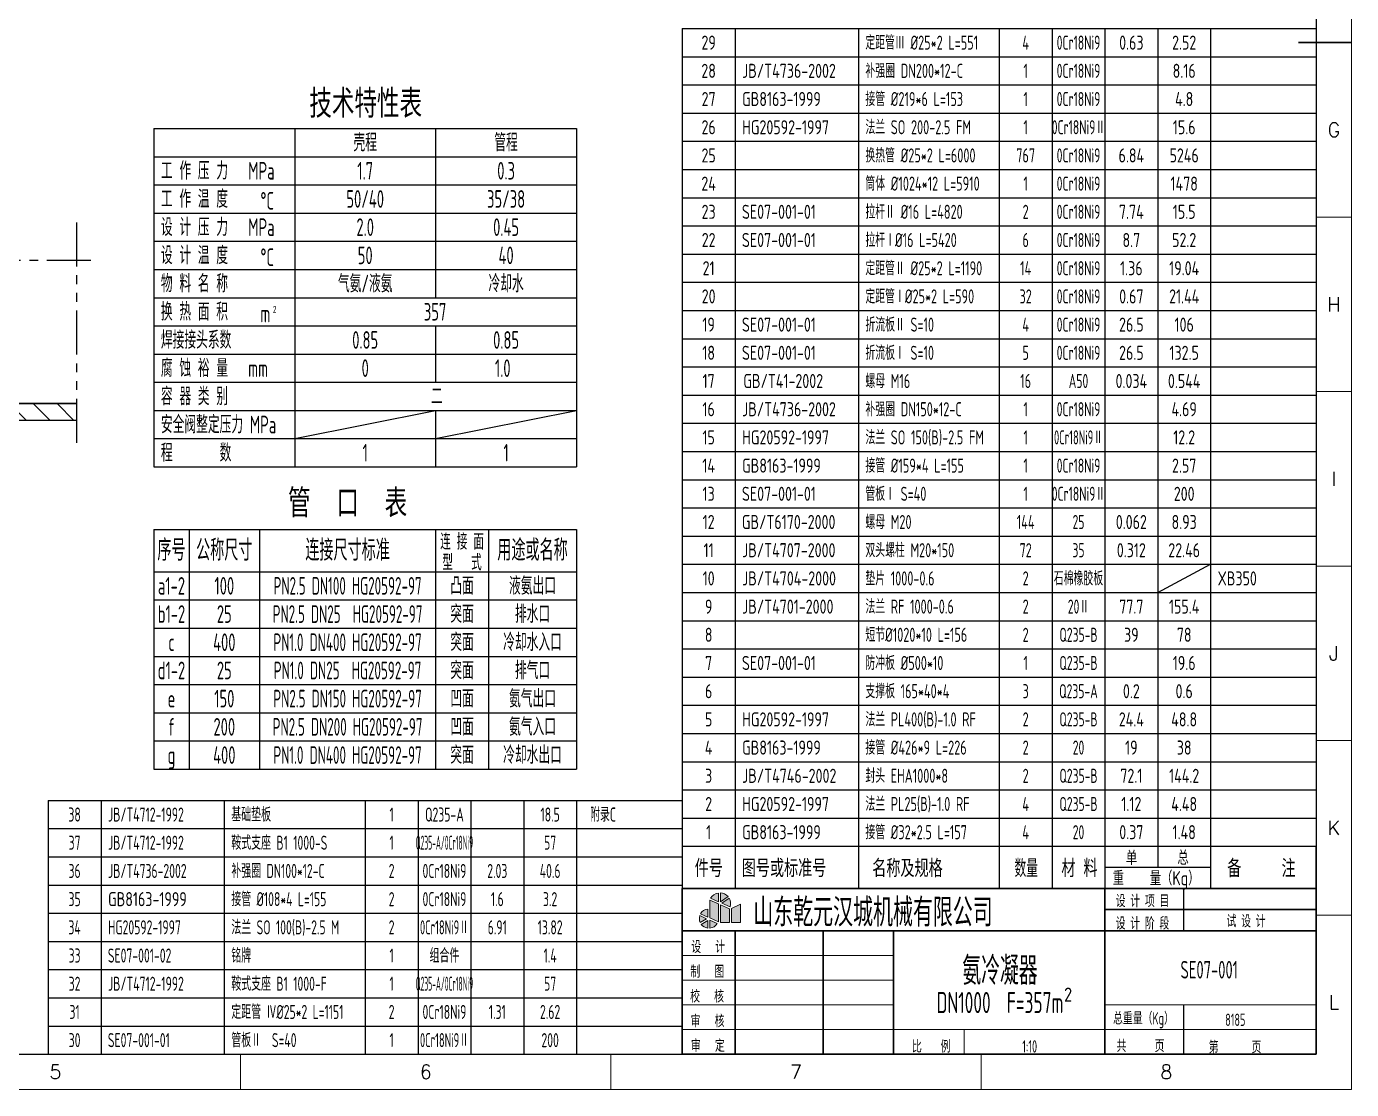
# Model space of a CAD drawing. Header units: millimetres. Extents: x -250 to 8160, y -100 to 5840.
# Drawn here: x 4398 to 8160, y -100 to 2916 of the extents above; entities that cross this region are included whole.
import ezdxf
from ezdxf.enums import TextEntityAlignment as Align

# ---------------------------------------------------------------- set-up
doc = ezdxf.new("R2010")
doc.units = ezdxf.units.MM
doc.header["$LTSCALE"] = 100
doc.linetypes.add('PHANTOM', pattern=[2.5, 1.25, -0.25, 0.25, -0.25, 0.25, -0.25])
for name, color, linetype, lineweight in [('1轮廓实线层', 7, 'Continuous', 30), ('2细线层', 4, 'Continuous', 20), ('5剖面线层', 2, 'Continuous', 20), ('7标注层', 4, 'Continuous', 20)]:
    doc.layers.add(name, color=color, linetype=linetype, lineweight=lineweight)
for name, color, linetype in [('6文字层', 3, 'Continuous'), ('9双点划线层', 6, 'PHANTOM'), ('CONTOUR', 7, 'Continuous'), ('图框层', 7, 'Continuous')]:
    doc.layers.add(name, color=color, linetype=linetype)
doc.styles.add('PC_TEXTSTYLE', font='isocp.shx', dxfattribs={"width": 0.8, "bigfont": 'hzfs.shx'})
doc.styles.add('TH_GBDIM', font='romans.shx', dxfattribs={"width": 0.8, "bigfont": 'gbcbig.shx'})
doc.styles.add('工程字', font='gbenor.shx', dxfattribs={"bigfont": 'gbcbig.shx'})

# ---------------------------------------------------------------- blocks, each defined once
blk = doc.blocks.new('PC_TITLE_BLOCK')
at = {"layer": '5剖面线层'}
h = blk.add_hatch(color=256, dxfattribs=at)
h.paths.add_polyline_path([(-171.95, 44.24), (-169.72, 43.28), (-169.72, 45.73, 0.237327)])
h.paths.add_polyline_path([(-169.16, 43.28), (-166.98, 44.73, 0.210527), (-169.16, 45.76)])
h.paths.add_polyline_path([(-168.72, 42.87), (-166.39, 41.85, 0.210721), (-166.63, 44.24)])
h.paths.add_polyline_path([(-166.58, 41.28), (-169.16, 42.42), (-169.16, 37.36), (-166.58, 37.36)])
h.paths.add_polyline_path([(-163.46, 42.57), (-165.99, 41.37), (-165.99, 37.37), (-163.46, 37.37)])
h.paths.add_polyline_path([(-169.72, 42.64), (-172.15, 43.69), (-172.15, 38.7), (-169.72, 37.56)])
h.paths.add_polyline_path([(-172.15, 38.05), (-172.15, 35.8, 0.24201), (-170.09, 37.08)])
h.paths.add_polyline_path([(-172.77, 37.93), (-174.6, 36.84, 0.207441), (-172.77, 35.81)])
h.paths.add_polyline_path([(-174.99, 39.32, 0.19164), (-174.91, 37.36), (-173.09, 38.43)])
h.paths.add_polyline_path([(-172.77, 41.2, 0.241448), (-174.79, 39.87), (-172.77, 38.93)])
for p, q in [((-37.6, 35), (-37.6, 47)), ((-37.6, 0), (-37.6, 14))]:
    blk.add_line(p, q)
at = {"layer": '1轮廓实线层'}
for p, q in [((0, 47), (-180, 47)), ((-180, 0), (-180, 47)), ((-60.02, 41.03), (-0.02, 41.03)), ((-180.07, 35), (-60.07, 35)), ((-165, 0), (-165, 35)), ((-140.01, 0), (-140.01, 35)), ((-120, 0), (-120, 35)), ((-60, 35), (0, 35)), ((-180, 0), (0, 0))]:
    blk.add_line(p, q, dxfattribs=at)
at = {"layer": '1轮廓实线层', "color": 7}
blk.add_line((-60, 0), (-60, 47), dxfattribs=at)
at = {"layer": '2细线层'}
for p, q in [((-179.86, 28), (-119.86, 28)), ((-180, 21), (-120, 21)), ((-180, 14), (-120, 14)), ((-60, 14), (0, 14)), ((-180, 7), (-120, 7)), ((-120, 7), (0, 7)), ((-100, 0), (-100, 7))]:
    blk.add_line(p, q, dxfattribs=at)
at = {"layer": '5剖面线层'}
for p, q in [((-169.72, 45.73), (-169.72, 43.28)), ((-169.16, 43.28), (-169.16, 45.76)), ((-172.15, 43.69), (-169.72, 42.64)), ((-172.15, 38.7), (-172.15, 43.69)), ((-171.95, 44.24), (-169.72, 43.28)), ((-169.72, 42.64), (-169.72, 37.56)), ((-169.17, 42.43), (-166.58, 41.28)), ((-169.16, 43.28), (-166.98, 44.73)), ((-169.16, 37.36), (-169.16, 42.42)), ((-168.72, 42.87), (-166.63, 44.24)), ((-168.72, 42.87), (-166.39, 41.85)), ((-163.46, 42.57), (-165.99, 41.37)), ((-163.46, 37.37), (-163.46, 42.57)), ((-173.09, 38.43), (-174.99, 39.32)), ((-173.09, 38.43), (-174.91, 37.36)), ((-172.77, 38.93), (-174.79, 39.87)), ((-172.77, 37.93), (-174.6, 36.84)), ((-172.77, 38.93), (-172.77, 41.2)), ((-172.77, 35.81), (-172.77, 37.93)), ((-169.72, 37.56), (-172.15, 38.7)), ((-172.15, 35.79), (-172.15, 38.05)), ((-170.09, 37.08), (-172.15, 38.05)), ((-166.58, 41.28), (-166.58, 37.36)), ((-165.99, 41.37), (-165.99, 37.37)), ((-166.58, 37.36), (-169.16, 37.36)), ((-165.99, 37.37), (-163.46, 37.37))]:
    blk.add_line(p, q, dxfattribs=at)
for centre, radius, start, end in [((-169.35, 42.77), 2.98, 97.0583, 150.4617), ((-169.23, 42.77), 2.98, 41.0986, 88.6534), ((-169.23, 42.77), 2.98, 341.9316, 29.5289), ((-172.49, 38.44), 2.65, 160.7207, 204.1153), ((-172.49, 38.56), 2.65, 96.0299, 150.3266), ((-172.49, 38.44), 2.65, 217.1173, 263.9943), ((-172.37, 38.44), 2.65, 274.7567, 329.1751)]:
    blk.add_arc(centre, radius, start, end, dxfattribs=at)
at = {"layer": '图框层'}
blk.add_line((0, 0), (0, 47), dxfattribs=at)
at = {"layer": '6文字层', "style": 'PC_TEXTSTYLE', "width": 0.667}
for s, p in [('设 计 项 目', (-49.33, 43.64)), ('设 计 阶 段', (-49.33, 37.31)), (' 设   计 ', (-172.64, 30.62)), (' 制   图 ', (-172.88, 23.61)), (' 校   核 ', (-172.95, 16.61)), (' 审   核 ', (-172.8, 9.61)), (' 总重量（Kg） ', (-49.06, 9.87)), (' 审   定 ', (-172.71, 2.61)), (' 比    例 ', (-109.31, 2.37)), ('共      页', (-49.89, 2.5)), ('第       页', (-23.06, 2.19))]:
    blk.add_text(s, height=3.5, dxfattribs=at).set_placement(p, align=Align.MIDDLE)
at = {"layer": '6文字层', "style": 'PC_TEXTSTYLE', "width": 0.708}
blk.add_text('山东乾元汉城机械有限公司 ', height=8, dxfattribs=at).set_placement((-159.82, 36.22))
at = {"layer": '6文字层', "style": 'PC_TEXTSTYLE', "flags": 8}
for tag, rotation, width, p, p2 in [('设计项目 ', 359.9641, 1.789441, (-34.08, 42.42), (-3.74, 42.4)), ('设计阶段', 359.658, 1.844678, (-34.08, 36.07), (-5.81, 35.9))]:
    blk.add_attdef(tag, text='', height=3.5, rotation=rotation, dxfattribs=dict(at, width=width)).set_placement(p, p2, align=Align.FIT)
for tag, height, width, p, p2 in [('设计者', 3.5, 0.607439, (-156.46, 28.15), (-149.43, 28.15)), ('设计日期', 3.5, 0.456538, (-133.53, 28.12), (-126.51, 28.12)), ('图样名称', 8, 1.398492, (-114.56, 19.69), (-65.04, 19.69)), ('图样代号', 5, 2.240461, (-55.02, 21.47), (-5.75, 21.47)), ('制图者', 3.5, 0.607439, (-156.6, 21.15), (-149.57, 21.15)), ('制图日期', 3.5, 0.456538, (-133.68, 21.13), (-126.65, 21.13)), ('校核者', 3.5, 0.607439, (-156.6, 14.15), (-149.57, 14.15)), ('校核日期', 3.5, 0.456538, (-133.68, 14.13), (-126.65, 14.13)), ('公称直径', 6, 1.876433, (-114.56, 11.66), (-65.04, 11.66)), ('重量', 3.5, 1.550325, (-28.95, 8.02), (-17.04, 8.02)), ('审核者', 3.5, 0.607439, (-156.6, 7.15), (-149.57, 7.15)), ('审核日期', 3.5, 0.456538, (-133.68, 7.13), (-126.65, 7.13)), ('审定者', 3.5, 0.607439, (-156.6, 0.15), (-149.57, 0.15)), ('批准日期', 3.5, 0.456538, (-133.68, 0.13), (-126.65, 0.13)), ('比例', 3.5, 1.526185, (-87.07, 0.46), (-75.65, 0.46)), ('共几页', 3.5, 0.619588, (-52.96, 0.13), (-45.93, 0.13))]:
    blk.add_attdef(tag, text='', height=height, dxfattribs=dict(at, width=width)).set_placement(p, p2, align=Align.FIT)
at = {"layer": '6文字层', "color": 3, "style": 'PC_TEXTSTYLE', "width": 0.628057, "flags": 8}
blk.add_attdef('第几页', text='', height=3.5, dxfattribs=at).set_placement((-26.34, -0.06), (-19.22, -0.06), align=Align.FIT)

msp = doc.modelspace()

# ---------------------------------------------------------------- hatches: boundary and pattern name
at = {"layer": '5剖面线层'}
h = msp.add_hatch(dxfattribs=at)
h.set_pattern_fill('ANSI31', color=256, scale=15, angle=90, style=0)
h.paths.add_polyline_path([(4074.35, 1845), (4074.35, 1798.03), (4541, 1798.03), (4541, 1845)])

# ---------------------------------------------------------------- linework, layer by layer
at = {"layer": '1轮廓实线层'}
msp.add_line((8160, 2870), (8010, 2870), dxfattribs=at)
at = {"layer": '2细线层'}
for p, q in [((8160, 5840), (8160, -100)), ((8160, 2870), (8060, 2870)), ((8160, 2375), (8060, 2375)), ((8160, 1880), (8060, 1880)), ((8160, 1385), (8060, 1385)), ((8160, 890), (8060, 890)), ((8160, 395), (8060, 395)), ((5006.25, -100), (5006.25, 0)), ((6057.5, -100), (6057.5, 0)), ((7108.75, -100), (7108.75, 0)), ((-250, -100), (8160, -100)), ((8160, -100), (8060, -100))]:
    msp.add_line(p, q, dxfattribs=at)
at = {"layer": '6文字层', "color": 7}
for p, q in [((6260, 2909.97, 0), (6260, 589.97, 0)), ((4760, 2626.43), (5960, 2626.43)), ((4760, 2626.43), (4760, 1666.43)), ((5960, 2626.43), (5960, 1666.43)), ((8060, 2429.97, 0), (8060, 589.97, 0)), ((4760, 1666.43), (5960, 1666.43)), ((4760, 1488.84), (5960, 1488.84)), ((4760, 1488.84), (4760, 808.84)), ((5960, 1488.84), (5960, 808.84)), ((6260, 1040), (6260, 0)), ((4760, 808.84), (5960, 808.84)), ((4460, 720), (4460, 0)), ((4460, 720), (6260, 720)), ((4460, 0), (6260, 0))]:
    msp.add_line(p, q, dxfattribs=at)
at = {"layer": '6文字层', "color": 4}
for p, q in [((6260, 2909.97, 0), (8060, 2909.97, 0)), ((6410, 2909.97, 0), (6410, 469.97, 0)), ((6760, 2909.97, 0), (6760, 469.97, 0)), ((7160, 2909.97, 0), (7160, 469.97, 0)), ((7310, 2909.97, 0), (7310, 469.97, 0)), ((7460, 2909.97, 0), (7460, 589.97, 0)), ((7610, 2909.97, 0), (7610, 589.97, 0)), ((7760, 2909.97, 0), (7760, 589.97, 0)), ((6260, 2829.97, 0), (8060, 2829.97, 0)), ((6260, 2749.97, 0), (8060, 2749.97, 0)), ((6260, 2669.97, 0), (8060, 2669.97, 0)), ((5160, 2626.43), (5160, 1666.43)), ((5560, 2626.43), (5560, 2146.43)), ((6260, 2589.97, 0), (8060, 2589.97, 0)), ((4760, 2546.43), (5960, 2546.43)), ((4760, 2466.43), (5960, 2466.43)), ((6260, 2429.97, 0), (8060, 2429.97, 0)), ((4760, 2386.43), (5960, 2386.43)), ((6260, 2349.97, 0), (8060, 2349.97, 0)), ((4760, 2306.43), (5960, 2306.43)), ((6260, 2269.97, 0), (8060, 2269.97, 0)), ((4760, 2226.43), (5960, 2226.43)), ((6260, 2189.97, 0), (8060, 2189.97, 0)), ((4760, 2146.43), (5960, 2146.43)), ((6260, 2109.97, 0), (8060, 2109.97, 0)), ((4760, 2066.43), (5960, 2066.43)), ((5560, 2066.43), (5560, 1906.43)), ((6260, 2029.97, 0), (8060, 2029.97, 0)), ((4760, 1986.43), (5960, 1986.43)), ((6260, 1949.97, 0), (8060, 1949.97, 0)), ((4760, 1906.43), (5960, 1906.43)), ((6260, 1869.97, 0), (8060, 1869.97, 0)), ((4760, 1826.43), (5960, 1826.43)), ((5160, 1746.43), (5560, 1826.43)), ((5560, 1826.43), (5560, 1666.43)), ((5560, 1746.43), (5960, 1826.43)), ((6260, 1789.97, 0), (8060, 1789.97, 0)), ((4760, 1746.43), (5960, 1746.43)), ((6260, 1709.97, 0), (8060, 1709.97, 0)), ((6260, 1629.97, 0), (8060, 1629.97, 0)), ((6260, 1549.97, 0), (8060, 1549.97, 0)), ((4860, 1488.84), (4860, 808.84)), ((5060, 1488.84), (5060, 808.84)), ((5560, 1488.84), (5560, 808.84)), ((5710, 1488.84), (5710, 808.84)), ((6260, 1469.97, 0), (8060, 1469.97, 0)), ((4760, 1368.84), (5960, 1368.84)), ((6260, 1389.97, 0), (8060, 1389.97, 0)), ((7610, 1309.97, 0), (7760, 1389.97, 0)), ((4760, 1288.84), (5960, 1288.84)), ((6260, 1309.97, 0), (8060, 1309.97, 0)), ((4760, 1208.84), (5960, 1208.84)), ((6260, 1229.97, 0), (8060, 1229.97, 0)), ((4760, 1128.84), (5960, 1128.84)), ((6260, 1149.97, 0), (8060, 1149.97, 0)), ((6260, 1069.97, 0), (8060, 1069.97, 0)), ((4760, 1048.84), (5960, 1048.84)), ((6260, 989.97, 0), (8060, 989.97, 0)), ((4760, 968.84), (5960, 968.84)), ((6260, 909.97, 0), (8060, 909.97, 0)), ((4760, 888.84), (5960, 888.84)), ((6260, 829.97, 0), (8060, 829.97, 0)), ((4610, 720), (4610, 0)), ((4960, 720), (4960, 0)), ((5360, 720), (5360, 0)), ((5510, 720), (5510, 0)), ((5660, 720), (5660, 0)), ((5810, 720), (5810, 0)), ((5960, 720), (5960, 0)), ((6260, 749.97, 0), (8060, 749.97, 0)), ((4460, 640), (6260, 640)), ((6260, 669.97, 0), (8060, 669.97, 0)), ((6260, 589.97, 0), (8060, 589.97, 0)), ((7460, 589.97, 0), (7460, 469.97, 0)), ((7610, 589.97, 0), (7610, 529.97, 0)), ((7760, 589.97, 0), (7760, 469.97, 0)), ((4460, 560), (6260, 560)), ((7760, 529.97, 0), (7460, 529.97, 0)), ((4460, 480), (6260, 480)), ((4460, 400), (6260, 400)), ((4460, 320), (6260, 320)), ((4460, 240), (6260, 240)), ((4460, 160), (6260, 160)), ((4460, 80), (6260, 80)), ((4460, 0), (6260, 0))]:
    msp.add_line(p, q, dxfattribs=at)
at = {"layer": '6文字层', "color": 130}
msp.add_line((6260, 2509.97, 0), (8060, 2509.97, 0), dxfattribs=at)
at = {"layer": '6文字层'}
msp.add_line((8060, 469.97, 0), (8060, 589.97, 0), dxfattribs=at)
at = {"layer": '7标注层'}
msp.add_lwpolyline([(4074.35, 1845), (4541, 1845), (4541, 1798.03), (4074.35, 1798.03)], close=True, dxfattribs=at)
at = {"layer": '9双点划线层'}
for p, q in [((4541, 1734.84), (4541, 2375.51)), ((4581.56, 2251.89), (3347.36, 2251.89))]:
    msp.add_line(p, q, dxfattribs=at)
at = {"layer": 'CONTOUR'}
for p, q in [((4541, 1846.03), (4026.56, 1846.03)), ((4541, 1798.03), (4074.35, 1798.03))]:
    msp.add_line(p, q, dxfattribs=at)
at = {"layer": '图框层'}
for p in [(8060, 5740), (0, 0)]:
    msp.add_line(p, (8060, 0), dxfattribs=at)

# ---------------------------------------------------------------- block references
ref = msp.add_blockref('PC_TITLE_BLOCK', (8060, 0), dxfattribs=dict(at, xscale=10, yscale=10, zscale=10))
ref.add_attrib('重量', '8185', dxfattribs={"layer": '6文字层', "height": 35, "style": 'PC_TEXTSTYLE', "width": 0.667}).set_placement((7830.08, 80.19), align=Align.CENTER)
ref.add_attrib('图样代号', 'SE07-001', dxfattribs={"layer": '6文字层', "height": 50, "style": 'PC_TEXTSTYLE', "width": 0.667}).set_placement((7756.13, 214.72), align=Align.CENTER)
ref.add_attrib('比例', '1:10', dxfattribs={"layer": '6文字层', "height": 35, "style": 'PC_TEXTSTYLE', "width": 0.667}).set_placement((7246.39, 4.61), align=Align.CENTER)
ref.add_attrib('图样名称', '氨冷凝器', dxfattribs={"layer": '6文字层', "height": 80, "style": 'PC_TEXTSTYLE', "width": 0.667}).set_placement((7161.99, 196.9), align=Align.CENTER)
ref.add_attrib('设计阶段', '试 设 计', dxfattribs={"layer": '6文字层', "height": 35, "rotation": 359.658, "style": 'PC_TEXTSTYLE', "width": 0.667}).set_placement((7860.55, 359.87), align=Align.CENTER)
ref.add_attrib('公称直径', 'DN1000  F=357m', dxfattribs={"layer": '6文字层', "height": 60, "style": 'PC_TEXTSTYLE', "width": 0.667}).set_placement((7161.99, 116.6), align=Align.CENTER)

# ---------------------------------------------------------------- texts
at = {"layer": '6文字层', "style": 'PC_TEXTSTYLE'}
for s, height, width, p in [('29', 40, 0.8, (6335, 2869.97, 0)), ('4', 40, 0.7, (7235, 2869.97, 0)), ('0Cr18Ni9', 40, 0.667, (7385, 2869.97, 0)), ('0.63', 40, 0.8, (7535, 2869.97, 0)), ('2.52', 40, 0.8, (7685, 2869.97, 0)), ('28', 40, 0.8, (6335, 2789.97, 0)), ('1', 40, 0.7, (7235, 2789.97, 0)), ('0Cr18Ni9', 40, 0.667, (7385, 2789.97, 0)), ('8.16', 40, 0.8, (7685, 2789.97, 0)), ('技术特性表', 80, 0.8, (5361.38, 2696.65)), ('27', 40, 0.8, (6335, 2709.97, 0)), ('1', 40, 0.7, (7235, 2709.97, 0)), ('0Cr18Ni9', 40, 0.667, (7385, 2709.97, 0)), ('4.8', 40, 0.8, (7685, 2709.97, 0)), ('26', 40, 0.8, (6335, 2629.97, 0)), ('1', 40, 0.7, (7235, 2629.97, 0)), ('0Cr18Ni9Ⅱ', 40, 0.667, (7385, 2629.97, 0)), ('15.6', 40, 0.8, (7685, 2629.97, 0)), ('壳程', 50, 0.667, (5360, 2586.43)), ('管程', 50, 0.667, (5760, 2586.43)), ('25', 40, 0.8, (6335, 2549.97, 0)), ('767', 40, 0.7, (7235, 2549.97, 0)), ('0Cr18Ni9', 40, 0.667, (7385, 2549.97, 0)), ('6.84', 40, 0.8, (7535, 2549.97, 0)), ('5246', 40, 0.8, (7685, 2549.97, 0)), ('1.7', 50, 0.667, (5360, 2506.43)), ('0.3', 50, 0.667, (5760, 2506.43)), ('24', 40, 0.8, (6335, 2469.97, 0)), ('1', 40, 0.7, (7235, 2469.97, 0)), ('0Cr18Ni9', 40, 0.667, (7385, 2469.97, 0)), ('1478', 40, 0.8, (7685, 2469.97, 0)), ('50/40', 50, 0.667, (5360, 2426.43)), ('35/38', 50, 0.667, (5760, 2426.43)), ('23', 40, 0.8, (6335, 2389.97, 0)), ('2', 40, 0.7, (7235, 2389.97, 0)), ('0Cr18Ni9', 40, 0.667, (7385, 2389.97, 0)), ('7.74', 40, 0.8, (7535, 2389.97, 0)), ('15.5', 40, 0.8, (7685, 2389.97, 0)), ('2.0', 50, 0.667, (5360, 2346.43)), ('0.45', 50, 0.667, (5760, 2346.43)), ('22', 40, 0.8, (6335, 2309.97, 0)), ('6', 40, 0.7, (7235, 2309.97, 0)), ('0Cr18Ni9', 40, 0.667, (7385, 2309.97, 0)), ('8.7', 40, 0.8, (7535, 2309.97, 0)), ('52.2', 40, 0.8, (7685, 2309.97, 0)), ('50', 50, 0.667, (5360, 2266.43)), ('40', 50, 0.667, (5760, 2266.43)), ('21', 40, 0.8, (6335, 2229.97, 0)), ('14', 40, 0.7, (7235, 2229.97, 0)), ('0Cr18Ni9', 40, 0.667, (7385, 2229.97, 0)), ('1.36', 40, 0.8, (7535, 2229.97, 0)), ('19.04', 40, 0.8, (7685, 2229.97, 0)), ('气氨/液氨', 50, 0.667, (5360, 2186.43)), ('冷却水', 50, 0.667, (5760, 2186.43)), ('20', 40, 0.8, (6335, 2149.97, 0)), ('32', 40, 0.7, (7235, 2149.97, 0)), ('0Cr18Ni9', 40, 0.667, (7385, 2149.97, 0)), ('0.67', 40, 0.8, (7535, 2149.97, 0)), ('21.44', 40, 0.8, (7685, 2149.97, 0)), ('357', 50, 0.667, (5558.42, 2106.43)), ('19', 40, 0.8, (6335, 2069.97, 0)), ('4', 40, 0.7, (7235, 2069.97, 0)), ('0Cr18Ni9', 40, 0.667, (7385, 2069.97, 0)), ('26.5', 40, 0.8, (7535, 2069.97, 0)), ('106', 40, 0.8, (7685, 2069.97, 0)), ('0.85', 50, 0.667, (5360, 2026.43)), ('0.85', 50, 0.667, (5760, 2026.43)), ('18', 40, 0.8, (6335, 1989.97, 0)), ('5', 40, 0.7, (7235, 1989.97, 0)), ('0Cr18Ni9', 40, 0.667, (7385, 1989.97, 0)), ('26.5', 40, 0.8, (7535, 1989.97, 0)), ('132.5', 40, 0.8, (7685, 1989.97, 0)), ('0', 50, 0.667, (5360, 1946.43)), ('1.0 ', 50, 0.667, (5760, 1946.43)), ('17', 40, 0.8, (6335, 1909.97, 0)), ('16', 40, 0.7, (7235, 1909.97, 0)), ('A50', 40, 0.667, (7385, 1909.97, 0)), ('0.034', 40, 0.8, (7535, 1909.97, 0)), ('0.544', 40, 0.8, (7685, 1909.97, 0)), ('二', 50, 0.667, (5563.04, 1866.43)), ('16', 40, 0.8, (6335, 1829.97, 0)), ('1', 40, 0.7, (7235, 1829.97, 0)), ('0Cr18Ni9', 40, 0.667, (7385, 1829.97, 0)), ('4.69', 40, 0.8, (7685, 1829.97, 0)), ('15', 40, 0.8, (6335, 1749.97, 0)), ('1', 40, 0.7, (7235, 1749.97, 0)), ('0Cr18Ni9Ⅱ', 40, 0.6, (7385, 1749.97, 0)), ('12.2', 40, 0.8, (7685, 1749.97, 0)), ('1', 50, 0.667, (5360, 1706.43)), ('1', 50, 0.667, (5760, 1706.43)), ('14', 40, 0.8, (6335, 1669.97, 0)), ('1', 40, 0.7, (7235, 1669.97, 0)), ('0Cr18Ni9', 40, 0.667, (7385, 1669.97, 0)), ('2.57', 40, 0.8, (7685, 1669.97, 0)), ('管  口  表', 80, 0.8, (5310, 1563.25)), ('13', 40, 0.8, (6335, 1589.97, 0)), ('1', 40, 0.7, (7235, 1589.97, 0)), ('0Cr18Ni9Ⅱ', 40, 0.667, (7385, 1589.97, 0)), ('200', 40, 0.8, (7685, 1589.97, 0)), ('12', 40, 0.8, (6335, 1509.97, 0)), ('144', 40, 0.7, (7235, 1509.97, 0)), ('25', 40, 0.667, (7385, 1509.97, 0)), ('0.062', 40, 0.8, (7535, 1509.97, 0)), ('8.93', 40, 0.8, (7685, 1509.97, 0)), ('连 接 面', 45, 0.667, (5635, 1454.03)), ('用途或名称', 60, 0.667, (5835, 1430.34)), ('序号', 60, 0.667, (4810, 1430.34)), ('公称尺寸', 60, 0.667, (4960, 1430.34)), ('连接尺寸标准', 60, 0.667, (5310, 1430.34)), ('11', 40, 0.8, (6335, 1429.97, 0)), ('72', 40, 0.7, (7235, 1429.97, 0)), ('35', 40, 0.667, (7385, 1429.97, 0)), ('0.312', 40, 0.8, (7535, 1429.97, 0)), ('22.46', 40, 0.8, (7685, 1429.97, 0)), ('型   式', 45, 0.667, (5635, 1395.38)), ('凸面', 50, 0.667, (5635, 1328.84)), ('液氨出口', 50, 0.667, (5835, 1328.84)), ('10', 40, 0.8, (6335, 1349.97, 0)), ('2', 40, 0.7, (7235, 1349.97, 0)), ('石棉橡胶板', 40, 0.667, (7385, 1349.97, 0)), ('a1-2', 50, 0.667, (4810, 1328.84)), ('100', 50, 0.667, (4960, 1328.84)), ('PN2.5 DN100 HG20592-97', 50, 0.6, (5310, 1328.84)), ('突面', 50, 0.667, (5635, 1248.84)), ('排水口', 50, 0.667, (5835, 1248.84)), ('9', 40, 0.8, (6335, 1269.97, 0)), ('2', 40, 0.7, (7235, 1269.97, 0)), ('20Ⅱ', 40, 0.667, (7385, 1269.97, 0)), ('77.7', 40, 0.8, (7535, 1269.97, 0)), ('155.4', 40, 0.8, (7685, 1269.97, 0)), ('b1-2', 50, 0.667, (4810, 1248.84)), ('25', 50, 0.667, (4960, 1248.84)), ('PN2.5 DN25  HG20592-97', 50, 0.6, (5310, 1248.84)), ('8', 40, 0.8, (6335, 1189.97, 0)), ('2', 40, 0.7, (7235, 1189.97, 0)), ('Q235-B', 40, 0.667, (7385, 1189.97, 0)), ('39', 40, 0.8, (7535, 1189.97, 0)), ('78', 40, 0.8, (7685, 1189.97, 0)), ('c', 50, 0.667, (4810, 1168.84)), ('400', 50, 0.667, (4960, 1168.84)), ('PN1.0 DN400 HG20592-97', 50, 0.6, (5310, 1168.84)), ('突面', 50, 0.667, (5635, 1168.84)), ('冷却水入口', 50, 0.667, (5835, 1168.84)), ('7', 40, 0.8, (6335, 1109.97, 0)), ('1', 40, 0.7, (7235, 1109.97, 0)), ('Q235-B', 40, 0.667, (7385, 1109.97, 0)), ('19.6', 40, 0.8, (7685, 1109.97, 0)), ('d1-2', 50, 0.667, (4810, 1088.84)), ('25', 50, 0.667, (4960, 1088.84)), ('PN1.0 DN25  HG20592-97', 50, 0.6, (5310, 1088.84)), ('突面', 50, 0.667, (5635, 1088.84)), ('排气口', 50, 0.667, (5835, 1088.84)), ('e', 50, 0.667, (4810, 1008.84)), ('150', 50, 0.667, (4960, 1008.84)), ('PN2.5 DN150 HG20592-97', 50, 0.6, (5310, 1008.84)), ('凹面', 50, 0.667, (5635, 1008.84)), ('氨气出口', 50, 0.667, (5835, 1008.84)), ('6', 40, 0.8, (6335, 1029.97, 0)), ('3', 40, 0.7, (7235, 1029.97, 0)), ('Q235-A', 40, 0.667, (7385, 1029.97, 0)), ('0.2', 40, 0.8, (7535, 1029.97, 0)), ('0.6', 40, 0.8, (7685, 1029.97, 0)), ('f', 50, 0.667, (4810, 928.84)), ('200', 50, 0.667, (4960, 928.84)), ('PN2.5 DN200 HG20592-97', 50, 0.6, (5310, 928.84)), ('凹面', 50, 0.667, (5635, 928.84)), ('氨气入口', 50, 0.667, (5835, 928.84)), ('5', 40, 0.8, (6335, 949.97, 0)), ('2', 40, 0.7, (7235, 949.97, 0)), ('Q235-B', 40, 0.667, (7385, 949.97, 0)), ('24.4', 40, 0.8, (7535, 949.97, 0)), ('48.8', 40, 0.8, (7685, 949.97, 0)), ('400', 50, 0.667, (4960, 848.84)), ('PN1.0 DN400 HG20592-97', 50, 0.6, (5310, 848.84)), ('突面', 50, 0.667, (5635, 848.84)), ('冷却水出口', 50, 0.667, (5835, 848.84)), ('4', 40, 0.8, (6335, 869.97, 0)), ('2', 40, 0.7, (7235, 869.97, 0)), ('20', 40, 0.667, (7385, 869.97, 0)), ('19', 40, 0.8, (7535, 869.97, 0)), ('38', 40, 0.8, (7685, 869.97, 0)), ('g', 50, 0.667, (4810, 848.84)), ('3', 40, 0.8, (6335, 789.97, 0)), ('2', 40, 0.7, (7235, 789.97, 0)), ('Q235-B', 40, 0.667, (7385, 789.97, 0)), ('72.1', 40, 0.8, (7535, 789.97, 0)), ('144.2', 40, 0.8, (7685, 789.97, 0)), ('2', 40, 0.8, (6335, 709.97, 0)), ('4', 40, 0.7, (7235, 709.97, 0)), ('Q235-B', 40, 0.667, (7385, 709.97, 0)), ('1.12', 40, 0.8, (7535, 709.97, 0)), ('4.48', 40, 0.8, (7685, 709.97, 0)), ('38', 40, 0.67, (4535, 680)), ('1', 40, 0.67, (5435, 680)), ('Q235-A', 40, 0.67, (5585, 680)), ('18.5', 40, 0.67, (5885, 680)), ('附录C', 40, 0.67, (6035, 680)), ('1', 40, 0.8, (6335, 629.97, 0)), ('4', 40, 0.7, (7235, 629.97, 0)), ('20', 40, 0.667, (7385, 629.97, 0)), ('0.37', 40, 0.8, (7535, 629.97, 0)), ('1.48', 40, 0.8, (7685, 629.97, 0)), ('37', 40, 0.67, (4535, 600)), ('1', 40, 0.67, (5435, 600)), ('Q235-A/0Cr18Ni9', 40, 0.35, (5585, 600)), ('57', 40, 0.67, (5885, 600)), ('36', 40, 0.67, (4535, 520)), ('2', 40, 0.67, (5435, 520)), ('0Cr18Ni9', 40, 0.67, (5585, 520)), ('2.03', 40, 0.67, (5735, 520)), ('40.6', 40, 0.67, (5885, 520)), ('35', 40, 0.67, (4535, 440)), ('2', 40, 0.67, (5435, 440)), ('0Cr18Ni9', 40, 0.67, (5585, 440)), ('1.6', 40, 0.67, (5735, 440)), ('3.2', 40, 0.67, (5885, 440)), ('34', 40, 0.67, (4535, 360)), ('2', 40, 0.67, (5435, 360)), ('0Cr18Ni9Ⅱ', 40, 0.6, (5585, 360)), ('6.91', 40, 0.67, (5735, 360)), ('13.82', 40, 0.67, (5885, 360)), ('组合件', 40, 0.67, (5585, 280)), ('33', 40, 0.67, (4535, 280)), ('1', 40, 0.67, (5435, 280)), ('1.4', 40, 0.67, (5885, 280)), ('32', 40, 0.67, (4535, 200)), ('1', 40, 0.67, (5435, 200)), ('Q235-A/0Cr18Ni9', 40, 0.35, (5585, 200)), ('57', 40, 0.67, (5885, 200)), ('31', 40, 0.67, (4535, 120)), ('2', 40, 0.67, (5435, 120)), ('0Cr18Ni9', 40, 0.67, (5585, 120)), ('1.31', 40, 0.67, (5735, 120)), ('2.62', 40, 0.67, (5885, 120)), ('30', 40, 0.67, (4535, 40)), ('1', 40, 0.67, (5435, 40)), ('0Cr18Ni9Ⅱ', 40, 0.6, (5585, 40)), ('200', 40, 0.67, (5885, 40))]:
    msp.add_text(s, height=height, dxfattribs=dict(at, width=width)).set_placement(p, align=Align.MIDDLE_CENTER)
for s, height, width, p in [('定距管Ⅲ %%c25*2 L=551', 40, 0.7, (6780, 2869.97, 0)), ('JB/T4736-2002', 40, 0.8, (6430, 2789.97, 0)), ('补强圈 DN200*12-C', 40, 0.7, (6780, 2789.97, 0)), ('GB8163-1999', 40, 0.8, (6430, 2709.97, 0)), ('接管 %%c219*6 L=153', 40, 0.7, (6780, 2709.97, 0)), ('HG20592-1997', 40, 0.8, (6430, 2629.97, 0)), ('法兰 SO 200-2.5 FM', 40, 0.7, (6780, 2629.97, 0)), ('换热管 %%c25*2 L=6000', 40, 0.7, (6780, 2549.97, 0)), ('工 作 压 力   MPa', 50, 0.667, (4780, 2506.43)), ('筒体 %%c1024*12 L=5910', 40, 0.7, (6780, 2469.97, 0)), ('工 作 温 度   ', 50, 0.667, (4780, 2426.43)), ('SE07-001-01', 40, 0.8, (6429.39, 2389.97, 0)), ('拉杆Ⅱ %%c16 L=4820', 40, 0.7, (6780, 2389.97, 0)), ('设 计 压 力   MPa', 50, 0.667, (4780, 2346.43)), ('拉杆Ⅰ%%c16 L=5420', 40, 0.7, (6780, 2309.97, 0)), ('设 计 温 度   ', 50, 0.667, (4780, 2266.43)), ('SE07-001-01', 40, 0.8, (6429.39, 2309.97, 0)), ('定距管Ⅱ %%c25*2 L=1190', 40, 0.7, (6780, 2229.97, 0)), ('物 料 名 称', 50, 0.667, (4780, 2186.43)), ('定距管Ⅰ%%c25*2 L=590', 40, 0.7, (6780, 2149.97, 0)), ('换 热 面 积    ', 50, 0.667, (4780, 2106.43)), ('SE07-001-01', 40, 0.8, (6429.39, 2069.97, 0)), ('折流板Ⅱ S=10', 40, 0.7, (6780, 2069.97, 0)), ('焊接接头系数 ', 50, 0.667, (4780, 2026.43)), ('SE07-001-01', 40, 0.8, (6429.39, 1989.97, 0)), ('折流板Ⅰ S=10', 40, 0.7, (6780, 1989.97, 0)), ('腐 蚀 裕 量   mm', 50, 0.667, (4780, 1946.43)), ('GB/T41-2002', 40, 0.8, (6433.54, 1909.97, 0)), ('螺母 M16', 40, 0.7, (6780, 1909.97, 0)), ('容 器 类 别', 50, 0.667, (4780, 1866.43)), ('JB/T4736-2002', 40, 0.8, (6430, 1829.97, 0)), ('补强圈 DN150*12-C', 40, 0.7, (6780, 1829.97, 0)), ('安全阀整定压力 MPa ', 50, 0.667, (4780, 1786.43)), ('HG20592-1997', 40, 0.8, (6430, 1749.97, 0)), ('法兰 SO 150(B)-2.5 FM', 40, 0.7, (6780, 1749.97, 0)), ('程       数', 50, 0.667, (4780, 1706.43)), ('接管 %%c159*4 L=155', 40, 0.7, (6780, 1669.97, 0)), ('GB8163-1999', 40, 0.8, (6430, 1669.97, 0)), ('SE07-001-01', 40, 0.8, (6429.39, 1589.97, 0)), ('管板Ⅰ S=40', 40, 0.7, (6780, 1589.97, 0)), ('GB/T6170-2000', 40, 0.8, (6429.39, 1509.97, 0)), ('螺母 M20', 40, 0.7, (6780, 1509.97, 0)), ('JB/T4707-2000', 40, 0.8, (6430, 1429.97, 0)), ('双头螺柱 M20*150', 40, 0.7, (6780, 1429.97, 0)), ('JB/T4704-2000', 40, 0.8, (6430, 1349.97, 0)), ('垫片 1000-0.6', 40, 0.7, (6780, 1349.97, 0)), ('XB350', 40, 0.8, (7780, 1349.97, 0)), ('JB/T4701-2000', 40, 0.8, (6430, 1269.97, 0)), ('法兰 RF 1000-0.6', 40, 0.7, (6780, 1269.97, 0)), ('短节%%c1020*10 L=156', 40, 0.7, (6780, 1189.97, 0)), ('SE07-001-01', 40, 0.8, (6429.39, 1109.97, 0)), ('防冲板 %%c500*10', 40, 0.7, (6780, 1109.97, 0)), ('支撑板 165*40*4', 40, 0.7, (6780, 1029.97, 0)), ('HG20592-1997', 40, 0.8, (6430, 949.97, 0)), ('法兰 PL400(B)-1.0 RF', 40, 0.7, (6780, 949.97, 0)), ('GB8163-1999', 40, 0.8, (6430, 869.97, 0)), ('接管 %%c426*9 L=226', 40, 0.7, (6780, 869.97, 0)), ('JB/T4746-2002', 40, 0.8, (6430, 789.97, 0)), ('封头 EHA1000*8', 40, 0.7, (6780, 789.97, 0)), ('HG20592-1997', 40, 0.8, (6430, 709.97, 0)), ('法兰 PL25(B)-1.0 RF', 40, 0.7, (6780, 709.97, 0)), ('JB/T4712-1992', 40, 0.67, (4630, 680)), ('基础垫板', 40, 0.67, (4980, 680)), ('GB8163-1999', 40, 0.8, (6430, 629.97, 0)), ('接管 %%c32*2.5 L=157', 40, 0.7, (6780, 629.97, 0)), ('JB/T4712-1992', 40, 0.67, (4630, 600)), ('鞍式支座 B1 1000-S', 40, 0.67, (4980, 600)), ('JB/T4736-2002', 40, 0.67, (4630, 520)), ('补强圈 DN100*12-C ', 40, 0.67, (4980, 520)), ('GB8163-1999', 40, 0.8, (4630, 440)), ('接管 %%c108*4 L=155', 40, 0.67, (4980, 440)), ('HG20592-1997', 40, 0.67, (4630, 360)), ('法兰 SO 100(B)-2.5 M', 40, 0.67, (4980, 360)), ('铭牌', 40, 0.67, (4980, 280)), ('SE07-001-02', 40, 0.67, (4629.39, 280)), ('JB/T4712-1992', 40, 0.67, (4630, 200)), ('鞍式支座 B1 1000-F', 40, 0.67, (4980, 200)), ('定距管 Ⅳ%%c25*2 L=1151', 40, 0.67, (4980, 120)), ('SE07-001-01', 40, 0.67, (4629.39, 40)), ('管板Ⅱ  S=40', 40, 0.67, (4980, 40))]:
    msp.add_text(s, height=height, dxfattribs=dict(at, width=width)).set_placement(p, align=Align.MIDDLE_LEFT)
at = {"layer": '6文字层', "style": 'TH_GBDIM'}
for s, p in [('G', (8110, 2622.5)), ('H', (8110, 2127.5)), ('I', (8110, 1632.5)), ('J', (8110, 1137.5)), ('K', (8110, 642.5)), ('L', (8110, 147.5)), ('5', (4480.62, -50)), ('6', (5531.88, -50)), ('7', (6583.12, -50)), ('8', (7634.38, -50))]:
    msp.add_text(s, height=40, dxfattribs=at).set_placement(p, align=Align.MIDDLE)
at = {"layer": '6文字层', "style": 'PC_TEXTSTYLE', "width": 0.667}
for s, height, p in [('%%dC', 50, (5062.37, 2396.32)), ('%%dC', 50, (5062.37, 2236.32)), ('m', 50, (5062.37, 2076.32)), ('2', 20, (5097.9, 2102.95))]:
    msp.add_text(s, height=height, dxfattribs=at).set_placement(p)
at = {"layer": '6文字层', "style": 'PC_TEXTSTYLE'}
for s, height, width, p in [('单', 40, 0.8, (7535.48, 558.35, 0)), ('总', 40, 0.8, (7681.83, 559.38, 0)), ('件号', 50, 0.8, (6335.47, 529.97, 0)), ('图号或标准号', 50, 0.8, (6549.13, 529.97, 0)), ('名称及规格', 50, 0.8, (6899.42, 529.97, 0)), ('数量', 50, 0.667, (7236.72, 529.97, 0)), ('材 料', 50, 0.8, (7387.69, 529.97, 0)), ('备     注', 50, 0.8, (7904.28, 529.97, 0)), ('重    量（Kg）', 40, 0.8, (7605.35, 495.82, 0))]:
    msp.add_text(s, height=height, dxfattribs=dict(at, width=width)).set_placement(p, align=Align.MIDDLE)
at = {"layer": '6文字层', "style": '工程字'}
msp.add_text('2', height=40, dxfattribs=at).set_placement((7355.41, 169.05, 0), align=Align.MIDDLE_CENTER)
at = {"layer": '6文字层', "style": 'PC_TEXTSTYLE', "width": 0.8, "flags": 1}
msp.add_attdef('Fo oFShowMe', (7530, 529.97, 0), '', height=0.0000005, dxfattribs=at)

doc.saveas('drawing.dxf')
